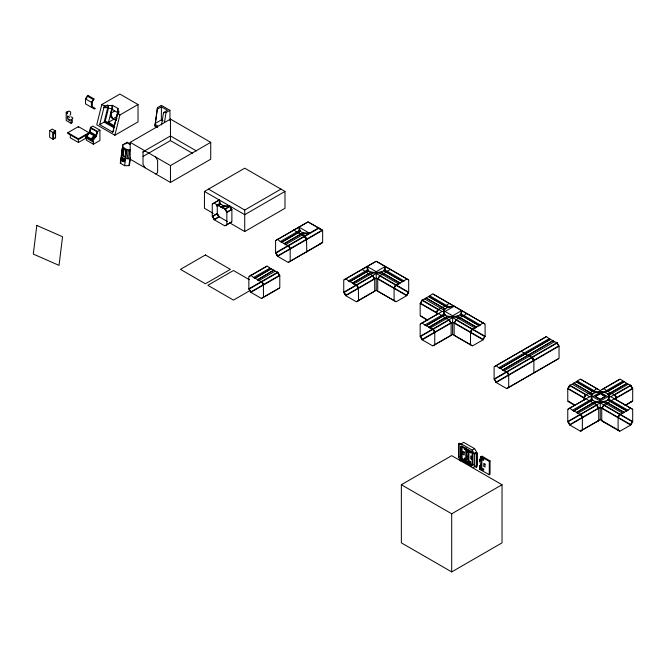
<?xml version="1.0" encoding="UTF-8"?>
<svg xmlns="http://www.w3.org/2000/svg" width="666" height="666" viewBox="0 0 666 666"><rect width="100%" height="100%" fill="white"/><g stroke="black" fill="none" stroke-linecap="round" stroke-linejoin="round"><path stroke-width="1" d="M385.281 266.475L385.156 270.038L383.832 270.804L385.281 266.475L376.215 271.711L367.157 266.475L367.282 270.038L368.606 270.804L367.157 266.475M461.688 310.597L461.563 314.152L460.239 314.918L461.688 310.597L452.63 315.826L445.079 311.463L442.058 311.463L422.177 299.983L420.163 303.471L420.163 315.684L427.913 320.155M445.013 308.891L426.14 297.985L445.013 308.891L443.698 309.94L443.606 311.638L443.698 314.152L445.013 314.918L443.906 311.538L445.013 308.891L448.984 306.893L454.137 306.235L445.079 311.463M130.361 159.241L129.395 165.384L128.879 165.676L124.6 165.676L120.321 163.203L122.844 144.755L127.156 142.258L130.578 144.239M121.412 154.654L122.644 146.845L121.412 155.469L122.228 152.764M120.321 163.203L122.935 147.144M121.753 159.207L122.028 157.451L124.842 159.082L124.434 161.713L121.004 160.181L121.695 158.816L124.517 160.439L123.826 161.805M121.87 158.716L122.069 157.742L124.6 159.199L124.45 160.156L121.92 158.699M122.594 155.794L125.35 156.935L122.594 155.794L123.651 149.059L126.407 150.191L123.651 149.059M123.085 155.628L124.142 148.884M124.858 157.101L125.916 150.366M124.517 160.439L124.842 159.082M125.957 153.08L126.257 151.157M124.6 165.676L127.123 149.692L122.844 147.219L122.844 144.755M127.131 158.766L128.363 150.724L129.762 150.724L128.53 158.766L127.131 158.533L128.53 158.766M128.879 165.676L130.145 157.684M169.938 120.696L169.938 110.315L161.38 105.378L157.476 107.626L154.962 126.082L157.526 127.564M154.962 126.082L157.476 107.626M161.572 124.9L163.52 112.571L167.416 110.315L161.38 106.826L157.476 109.082M164.46 122.561L166.034 112.571L169.938 110.315M101.781 104.537L96.745 124.783L114.868 135.248L138.029 121.878L138.029 104.537L119.905 94.081L101.781 104.537L108.491 108.083L111.813 108.858L108.466 122.344L114.369 125.757L114.702 127.098L105.136 121.57L108.491 108.083L108.491 105.611L107.734 105.17L104.296 105.994L99.667 124.625L112.754 132.184L113.736 130.711M99.667 124.625L104.146 122.103L107.734 107.651L107.734 105.17M112.754 132.184L117.391 113.553L118.814 111.563L118.057 111.13L117.724 109.207L118.473 108.774L112.571 105.37L108.491 105.611M114.369 125.757L117.724 112.271L117.724 109.207M114.868 135.248L119.905 115.002L138.029 104.537M89.252 132.159L90.509 127.373L92.807 126.049L99.925 130.153L99.925 140.493L93.398 144.256L86.289 140.151L86.289 137.346L85.689 137.687L85.689 136.472L89.252 132.159L96.362 136.264L92.807 140.576L92.807 141.8L93.398 141.458L93.398 144.256M89.927 131.801L90.959 128.297L89.927 131.801L96.145 135.306L97.069 131.818L90.842 128.313M96.362 136.264L97.619 131.485L99.925 130.153M116.433 120.663L110.906 117.474L111.463 110.648M471.811 451.789L461.746 445.895L460.323 446.72L460.323 457.958L461.746 460.431L471.478 466.05L471.778 465.059L472.902 464.402M630.685 408.166L626.723 411.03L607.842 400.133L608.957 396.753L607.842 394.106C602.996 390.476 595.67 390.975 591.3 395.154L591.3 399.375L592.615 400.133L591.508 396.753L592.615 394.106L573.742 383.208L592.615 394.106M124.317 160.556L123.809 161.555L121.245 160.081L121.786 159.091L124.284 160.539M67.008 114.011L67.741 112.737L66.941 112.271L69.106 111.022L70.646 111.905L70.646 114.102L69.905 115.376M93.998 98.918L91.425 102.314L91.425 107.284L92.341 106.76L92.341 101.79L93.998 98.918L88.095 95.504L85.523 98.901L85.523 103.871L94.422 109.016L95.338 108.483L91.958 106.535M88.095 95.504L85.523 98.901L91.425 102.314L92.341 101.79M110.906 112.504L112.571 108.716M117.649 114.485L116.816 115.917L116.816 118.898M308.358 222.069L321.978 229.936M318.839 227.714L275.574 252.839L277.589 256.327L288.162 262.429L322.644 242.524L322.644 230.319L308.042 221.886L275.574 240.634L275.574 252.839M376.523 261.422L408.258 279.745M378.155 278.813L379.811 275.94M378.155 291.433L395.671 301.54M393.839 287.862L395.496 284.998M394.014 287.97L395.671 285.098M406.601 295.238L408.258 292.366M406.676 295.687L408.683 292.199L408.683 279.995L376.215 261.247L343.748 279.995L343.748 292.199L345.762 295.687L356.335 301.79L376.215 290.309L396.103 301.79L406.676 295.687L376.215 278.105L345.762 295.687M420.587 303.313L421.836 301.157M420.587 315.925L426.581 319.797M433.175 294.131L484.665 323.859M436.272 312.362L437.928 309.49M454.57 322.927L456.227 320.055M454.57 335.547L472.086 345.662M470.246 331.984L471.903 329.112M470.429 332.084L472.086 329.212M483.191 322.594L479.12 325.816L462.762 316.084L456.152 319.605L454.137 323.093L454.137 335.298M483.008 339.352L484.665 336.48M442.058 311.463L420.163 324.109L420.163 336.313L422.177 339.802L432.742 345.904L452.63 334.424L472.51 345.904L483.083 339.802L485.098 336.313L485.098 324.109L432.742 293.881L426.14 297.985M575.516 405.369L567.765 400.899L567.765 388.694L569.78 385.206L573.742 383.499M568.19 388.528L569.846 385.656M569.846 402.106L568.19 401.148M580.777 379.345L598.293 389.46M583.874 397.577L585.531 394.713M602.172 408.15L603.829 405.278M603.654 422.028L602.172 420.762M617.848 417.199L619.505 414.327M618.031 429.92L619.688 430.877M632.267 409.082L614.76 398.967L632.7 388.694L630.685 385.206L626.723 383.499L607.842 394.397L626.723 383.499M630.61 424.567L632.267 421.695M589.66 396.686L567.765 409.324L567.765 421.536L569.78 425.025L580.344 431.127L600.232 419.647L620.113 431.127L630.685 425.025L632.7 421.536L632.7 409.324L610.805 396.686L607.783 396.686L600.232 392.324L592.682 396.686L589.66 396.686L569.78 385.206M86.638 136.23L89.311 132.984L93.831 135.648L91.159 138.894L86.697 136.322L89.311 132.984M91.775 139.244L94.505 135.931L95.538 136.588L92.807 139.893L91.833 139.336L94.505 135.931M461.746 460.431L462.454 459.673L461.33 457.717L461.33 446.961L462.454 446.303M404.029 280.935L400.066 282.933L381.185 272.036L379.87 273.093L372.569 273.093L353.688 283.991L352.372 283.225L371.245 272.036C376.049 272.802 380.985 272.652 385.156 270.038L404.029 280.935L406.676 278.829M390.309 269.389L382.384 274.542L379.745 275.491L377.73 278.979L377.73 291.184M449.109 303.33L446.461 305.436L438.536 309.432L436.521 312.92L436.521 314.951M479.12 325.816L476.481 327.056L457.6 316.15L456.277 317.207L448.984 317.207L430.103 328.105L428.779 327.339L447.66 316.15C452.464 316.916 457.4 316.766 461.563 314.152L480.444 325.058M466.724 313.503L462.762 316.375M573.742 383.208L580.344 379.104L600.232 390.584L620.113 379.104L626.723 383.208M596.711 388.544L594.064 390.651L586.138 394.647L584.124 398.135L584.124 400.174M626.723 411.03L624.075 412.271L605.203 401.373L603.879 402.422L596.578 402.422L577.705 413.32L576.381 412.562L595.262 401.373C600.066 402.131 605.003 401.981 609.165 399.375L628.046 410.273M614.327 398.718L606.401 403.879L603.754 404.82L601.739 408.308L601.739 420.512M71.062 123.293L71.062 120.546L72.294 119.838L72.294 122.586L71.062 123.293L66.192 120.479L66.192 112.288L67.424 111.58M68.223 118.423L67.408 116.983L68.64 116.275L69.447 117.716M49.675 130.553L52.231 129.079L55.578 131.011L55.578 137.77L53.03 139.244L49.675 137.313L49.675 130.553L53.172 132.567L55.436 131.26L55.436 137.687L53.172 138.994L53.13 132.542M55.578 131.011L53.03 132.484L53.03 139.244M53.738 133.367L54.729 132.701L53.488 133.125M53.738 133.924L54.795 133.317L53.738 134.024M67.824 132.701L78.388 126.598L88.969 132.709L78.405 138.803L67.824 132.701L67.824 133.466L78.405 139.577L87.213 134.49M111.031 113.12L114.51 111.105M116.608 116.741L113.12 118.756L110.648 114.477M113.903 119.206L108.466 122.344L105.136 121.57M70.338 135.206L70.338 137.82L78.405 142.482L86.455 137.837M155.211 123.468L161.38 119.905L163.103 120.904M124.817 144.197L126.374 143.29M130.186 142.341L170.463 119.097L210.731 142.341L210.731 159.199L170.463 182.451L130.186 159.199L130.186 142.341L170.463 165.593L210.731 142.341M120.321 160.739L120.837 160.439L120.837 162.912M142.715 151.965L170.463 135.947L196.412 150.932M145.038 150.916L143.024 152.081L143.024 164.286L145.038 167.774M143.057 156.427L170.463 140.601L192.557 153.363M155.611 173.876L157.626 172.719L157.626 160.506L155.611 157.018M213.187 213.336L204.454 208.291L204.454 191.433L244.722 168.182L284.99 191.433L284.99 208.291L244.722 231.543L229.695 222.86M216.908 205.02L218.232 205.786L220.746 204.329L219.297 200.008L212.254 204.071L212.254 216.284L214.269 219.772L224.833 225.874L231.885 221.803L231.885 209.599L229.87 206.11L223.393 205.561L219.422 203.563L216.908 205.02L214.269 202.914M216.433 206.019L218.198 205.003M218.232 205.786L220.746 204.037M220.871 207.018L223.393 205.561L224.708 206.618L229.87 206.11L224.833 209.016L218.232 205.494M220.871 207.309L223.393 205.852L224.708 206.618L222.194 208.075M212.254 216.284L217.282 213.378L217.282 205.236M212.504 216.55L217.216 213.828L218.873 216.7L214.161 219.422M229.978 206.46L225.266 209.182L226.923 212.046L231.635 209.332M214.269 219.772L219.297 216.866L217.282 213.378M226.848 224.708L226.848 212.504L231.885 209.599M208.475 189.111L244.722 210.031L280.969 189.111M284.99 191.433L244.722 214.685L204.454 191.433M277.489 239.119L280.236 241.583L299.109 230.677L304.395 233.733L309.557 233.225L298.984 227.123L299.109 230.677L300.433 231.443L298.984 227.123M280.236 241.583L281.551 242.341L300.433 231.152M281.551 242.341L300.433 231.443M281.551 242.049L284.199 243.581L303.072 232.675L309.557 233.225M284.199 243.864L303.072 232.967L304.395 233.733L285.523 244.63L284.199 243.581M304.628 236.48L275.832 253.105L277.489 255.977L290.001 248.751M318.839 228.272L304.953 236.297L306.61 239.161L322.161 230.186M306.285 239.352L290.251 248.609L288.594 245.737M277.589 256.327L322.644 230.319M250.741 275.116L253.488 277.572L269.847 268.132L273.818 270.13L257.451 279.862L273.818 270.13M253.488 277.572L254.812 278.338L271.17 268.598M254.812 278.338L271.17 268.889M319.672 244.089L321.978 242.549M257.451 279.862L258.774 280.627L275.133 271.179L277.78 272.128L279.795 275.607L279.795 287.82L261.422 298.426L250.849 292.324L248.834 288.836L248.834 276.631L267.208 266.017L269.847 268.132M248.834 288.836L277.78 272.128M249.084 289.102L277.88 272.477L279.537 275.349L263.503 284.607L261.846 281.735M250.25 290.418L233.466 300.108L207.859 285.314L233.466 270.529L249.367 279.712M250.741 291.974L263.253 284.748M250.849 292.324L279.795 275.607M345.654 278.48L348.401 280.935L367.282 270.038L372.569 273.093L371.245 272.327L352.372 283.225M348.401 280.935L349.725 281.701L368.606 270.513M349.725 281.701L368.606 270.804M343.748 292.199L376.215 273.451L408.683 292.199M356.51 285.239L343.997 292.466L345.654 295.338L374.459 278.713L372.793 275.841L356.76 285.098L358.416 287.97M400.066 283.225L381.185 272.327L379.87 273.093L398.743 283.991L400.066 282.933M422.177 299.983L426.14 298.276M422.177 322.943L424.816 325.058L443.698 314.152L448.984 317.207L447.66 316.442L428.779 327.339M424.816 325.058L426.14 325.816L445.013 314.627M426.14 325.816L445.013 314.918M420.163 336.313L452.63 317.574L485.098 336.313M432.925 329.362L420.413 336.58L422.069 339.452L450.865 322.827L449.209 319.955L433.175 329.212L434.831 332.084M476.481 327.339L457.6 316.442L456.277 317.207L475.158 328.105L476.481 327.056M422.177 339.802L452.63 322.219L483.083 339.802M496.12 365.634L498.759 367.74L549.1 338.678L553.063 340.676L502.722 370.03L553.063 340.676M498.759 367.74L500.083 368.506L550.424 339.152M500.083 368.506L535.139 348.268M536.938 347.227L550.424 339.444M502.722 370.03L504.045 370.796L554.387 341.733L557.026 342.674L559.04 346.162L559.04 358.375L506.684 388.594L496.12 382.492L494.105 379.004L494.105 366.8L546.453 336.571L549.1 338.678M494.105 379.004L557.026 342.674M494.355 379.27L506.868 372.053M557.134 343.032L532.284 357.376L533.949 360.239L558.791 345.895M496.012 382.142L533.616 360.431L531.959 357.559L507.117 371.903L508.774 374.775M496.12 382.492L559.04 346.162M459.473 456.643L458.716 457.084L458.716 443.714L459.473 443.273L461.147 444.239M462.279 446.287L460.539 446.711M401.357 484.731L451.698 455.669L502.031 484.731L502.031 542.857L451.698 571.919L401.357 542.857L401.357 484.731L451.698 513.794L502.031 484.731M466.616 451.756L468.123 452.339M461.122 443.789L472.111 450.133L474.625 448.684L476.931 452.68L476.931 465.368M467.116 461.788L467.116 458.441M474.417 466.824L474.417 454.129L476.931 452.68M474.6 452.88L476.273 453.846L477.023 453.413L477.023 466.783L476.273 467.216L474.6 466.25M466.108 448.126L466.108 461.496L466.233 448.052M466.108 461.496L468.756 462.878L468.756 450.532M481.643 466.541L480.894 466.683L479.637 459.274L480.894 459.998L480.894 456.66L482.151 456.51L481.901 456.077L490.043 460.93L490.043 474.292L489.294 474.733L479.886 469.447L480.136 465.959L479.886 469.447M490.043 460.93L489.294 461.363L480.894 456.66M479.637 459.274L480.894 458.841L479.886 459.423L479.886 461.596M592.615 394.397L591.3 395.154L572.419 384.257M471.811 465.151L472.835 464.56M480.894 459.998L481.643 460.148M471.595 465.867L472.835 465.151M471.478 466.05L472.902 465.226L472.835 453.563L471.778 451.69M595.196 396.395L600.232 393.489L605.269 396.395L600.232 399.592L595.196 396.395L600.232 399.3L605.269 396.395M595.196 396.686L599.392 394.264M472.877 467.707L476.09 465.85M569.78 408.166L572.419 410.273L591.3 399.375L596.578 402.422L595.262 401.665L576.381 412.562M603.879 392.108L622.76 381.21M572.419 410.273L573.742 411.03L592.615 399.841M576.381 381.676L595.262 392.582L600.232 391.716L605.203 392.582L624.075 381.676M573.742 411.03L590.101 401.298L596.711 404.82L598.717 408.308L598.717 420.512M590.942 401.107L592.615 400.133M603.754 388.544L607.717 391.417L624.075 381.968M480.136 469.305L479.637 469.014L479.637 465.667L480.894 465.526M479.637 469.014L480.644 469.014M628.046 384.257L609.165 395.154L607.842 394.397M592.682 396.686L600.232 401.04L607.783 396.686M567.765 421.536L600.232 402.788L632.7 421.536M610.805 396.686L630.685 385.206M624.075 412.562L605.203 401.665L603.879 402.422L622.76 413.32L624.075 412.271M607.842 400.133L609.165 399.375L609.257 396.853L609.165 395.154L607.842 394.106M582.184 417.449L569.671 424.667L568.015 421.803L596.811 405.169L598.468 408.042L582.434 417.299L580.777 414.427M569.78 425.025L600.232 407.434L630.685 425.025M624.949 405.369L632.7 400.899L632.7 388.694M580.777 430.877L598.293 420.762M625.399 405.527L632.267 401.148M580.952 431.185L582.434 429.92M598.468 421.07L596.636 421.72M632.45 401.456L630.61 402.106M53.488 133.45L54.795 133.1M398.743 283.991L396.103 284.931L394.089 288.42L394.089 300.624M475.158 328.105L472.51 329.054L470.504 332.534L470.504 344.747M622.76 413.32L620.113 414.269L618.098 417.757L618.098 429.961M124.55 159.216L122.02 157.759M460.323 457.958L461.33 457.717M466.866 458.591L468.631 459.024M428.779 296.462L447.66 307.359L454.137 306.235M97.069 131.818L96.145 135.306M121.004 160.181L124.434 161.713M163.52 112.571L166.034 112.571M67.224 118.798L69.122 119.897L70.596 119.897L72.761 118.64L72.761 117.79L70.862 116.692M127.123 149.692L130.544 149.692M103.896 107.601L107.734 107.651M460.323 446.72L461.33 446.961M285.523 244.63L288.162 245.579L290.176 249.059L290.176 261.272M353.688 283.991L356.335 284.931L358.35 288.42L358.599 300.89M430.103 328.105L432.742 329.054L434.756 332.534L434.756 344.747M258.774 280.627L261.422 281.568L263.436 285.056L263.436 297.261M504.045 370.796L506.684 371.736L508.699 375.224L508.699 387.437M577.705 413.32L580.344 414.269L582.359 417.757L582.359 429.961M553.063 340.967L554.387 341.733M155.211 124.484L157.775 125.966M318.664 228.38L321.978 230.286M118.473 113.045L112.571 109.632L112.571 105.37M87.179 96.037L93.082 99.442M117.391 113.553L119.905 115.002M605.269 396.686L600.232 393.489M430.103 295.987L448.984 306.893M577.705 381.21L596.578 392.108M383.832 270.513L402.705 281.41M460.239 314.627L479.12 325.524M607.842 399.841L626.723 410.747M383.832 270.804L402.705 281.701M428.779 296.753L446.819 307.168M460.239 314.918L461.921 315.884M576.381 381.968L594.422 392.382M424.816 299.042L443.698 309.94M379.637 275.841L408.433 292.466L406.776 295.338L377.98 278.713M422.069 300.341L438.103 309.598L436.446 312.471L420.413 303.213M456.052 319.955L484.848 336.58M619.938 414.577L632.45 421.803L630.794 424.667L618.281 417.449M454.395 322.827L483.191 339.452M420.163 303.471L438.028 313.794M567.765 388.694L585.63 399.009L568.19 409.082M590.101 401.59L586.138 398.718M104.146 122.103L114.369 128.005M129.72 144.322L127.156 142.84L127.156 142.258M568.015 401.456L574.184 405.011M601.989 421.07L619.505 431.185M66.192 112.288L67.408 112.987M90.509 127.373L97.619 131.485M220.746 204.329L219.422 203.563L219.297 200.008M349.725 281.41L352.372 282.933M426.14 325.524L428.779 327.056M500.083 368.215L502.722 369.738M573.742 410.747L576.381 412.271M85.689 136.472L92.807 140.576M85.689 137.687L92.807 141.8M219.089 216.741L227.231 221.437M54.52 132.892L53.738 133.683M273.818 270.413L275.133 271.179M254.812 278.047L257.451 279.57M474.625 448.684L463.636 442.341L458.807 445.121L458.807 457.808L460.656 461.014M475.358 452.447L477.023 453.413M458.716 443.714L460.389 444.68M466.616 453.355L467.873 456.993L468.631 457.425M480.894 464.502L481.643 464.943M479.637 465.667L480.136 465.959M479.886 466.108L480.894 466.683M462.454 459.673L471.778 465.059M521.287 351.107L525.249 353.979L531.859 357.209L533.874 360.697L533.874 372.902M438.536 313.503L446.461 318.656L449.109 319.605L451.123 323.093L451.123 335.298M362.121 269.389L368.731 273.784L372.694 275.491L374.708 278.979L374.708 291.184M95.538 136.588L92.807 139.893M630.61 385.656L632.267 388.528M619.688 379.345L602.172 389.46M614.934 394.713L616.591 397.577M596.636 405.278L598.293 408.15M556.951 343.132L558.2 345.288M546.028 336.821L494.53 366.55M558.607 358.616L507.117 388.353M580.952 414.327L582.608 417.199M532.467 357.267L534.124 360.14M531.784 357.659L533.441 360.531M568.19 421.695L569.846 424.567M507.292 371.803L508.957 374.675M494.53 379.17L496.187 382.043M449.034 320.055L450.691 322.927M438.103 313.753L420.587 323.859M450.691 335.547L433.175 345.662M433.35 329.112L435.015 331.984M420.587 336.48L422.244 339.352M375.907 261.422L344.18 279.745M372.619 275.94L374.275 278.813M472.111 450.133L474.417 454.129M471.478 451.515L472.902 453.979M374.275 291.433L356.76 301.54M356.943 284.998L358.599 287.862M321.978 242.907L288.594 262.188M307.734 222.069L276.007 240.384M344.18 292.366L345.837 295.238M305.128 236.189L306.785 239.061M304.445 236.58L306.102 239.452M293.848 229.678L296.595 232.134L304.52 236.13L306.535 239.618L306.785 252.089M288.769 245.637L290.426 248.51M276.007 253.005L277.664 255.877M277.705 272.577L279.362 275.449M266.775 266.267L249.267 276.382M279.362 288.07L261.846 298.177M230.211 207.284L231.452 209.432M225.441 209.074L227.106 211.946M224.833 209.016L226.848 212.504M218.873 200.258L212.679 203.829M231.452 222.053L225.266 225.624M262.029 281.626L263.686 284.499M217.033 213.928L218.689 216.8M212.679 216.442L214.344 219.314M249.267 289.002L250.924 291.866M117.724 112.271L118.057 113.611L118.057 111.13M616.341 400.174L616.341 398.135L614.327 394.647L607.717 391.417M600.232 390.584L600.232 392.324M600.232 401.04L600.232 419.647M489.294 461.363L489.294 474.733M481.776 457.026L481.643 470.462L481.643 456.801M481.143 456.51L481.143 459.856M476.273 453.846L476.273 467.216M468.631 450.607L468.631 462.945M467.873 449.975L467.873 452.48M467.873 456.993L467.873 459.165M466.866 451.906L466.866 454.079M452.63 315.826L452.63 334.424M451.698 513.794L451.698 571.919M376.215 271.711L376.215 290.309M244.722 210.031L244.722 231.543M170.463 119.097L170.463 140.601M170.463 165.593L170.463 182.451M161.38 106.826L161.38 119.905M118.814 111.563L118.814 113.22M111.813 105.802L111.813 108.858M86.455 134.349L86.455 136.089M78.388 126.598L78.388 127.364M78.405 138.803L78.405 142.482M69.122 119.897L69.122 120.821M67.408 115.892L67.408 116.983M36.813 225.433L33.3 254.071L59.033 265.376L62.546 236.738L36.813 225.433M569.671 385.556L568.015 388.428L584.049 397.685L585.705 394.813L569.671 385.556M603.654 405.169L601.989 408.042L618.031 417.299L619.688 414.427L603.654 405.169M462.279 459.657L461.771 460.189L460.539 458.058L461.263 457.883L462.279 459.657M205.411 254.961L180.453 269.364L205.411 283.774L230.369 269.364L205.411 254.961M462.77 447.361L462.079 447.752L462.079 457.792L462.77 458.982L471.461 464.002L472.152 463.611L472.152 453.571L471.461 452.38L462.77 447.361M630.794 385.556L614.76 394.813L616.416 397.685L632.45 388.428L630.794 385.556M465.334 448.693L464.327 448.11L464.327 449.275L465.334 449.858L465.334 448.693M470.662 451.773L469.655 451.19L469.655 452.347L470.662 452.93L470.662 451.773M483.683 459.29L482.675 458.707L482.675 459.865L483.683 460.447L483.683 459.29M464.219 452.122L462.995 451.415L462.995 454.32L464.219 455.028L464.219 452.122M471.994 456.61L470.762 455.902L470.762 458.807L471.994 459.515L471.994 456.61M485.015 464.127L483.782 463.419L483.782 466.325L485.015 467.033L485.015 464.127M465.334 458.574L464.327 457.992L464.327 459.157L465.334 459.74L465.334 458.574M470.662 461.655L469.655 461.072L469.655 462.229L470.662 462.812L470.662 461.655M483.683 469.172L482.675 468.589L482.675 469.746L483.683 470.329L483.683 469.172"/></g></svg>
